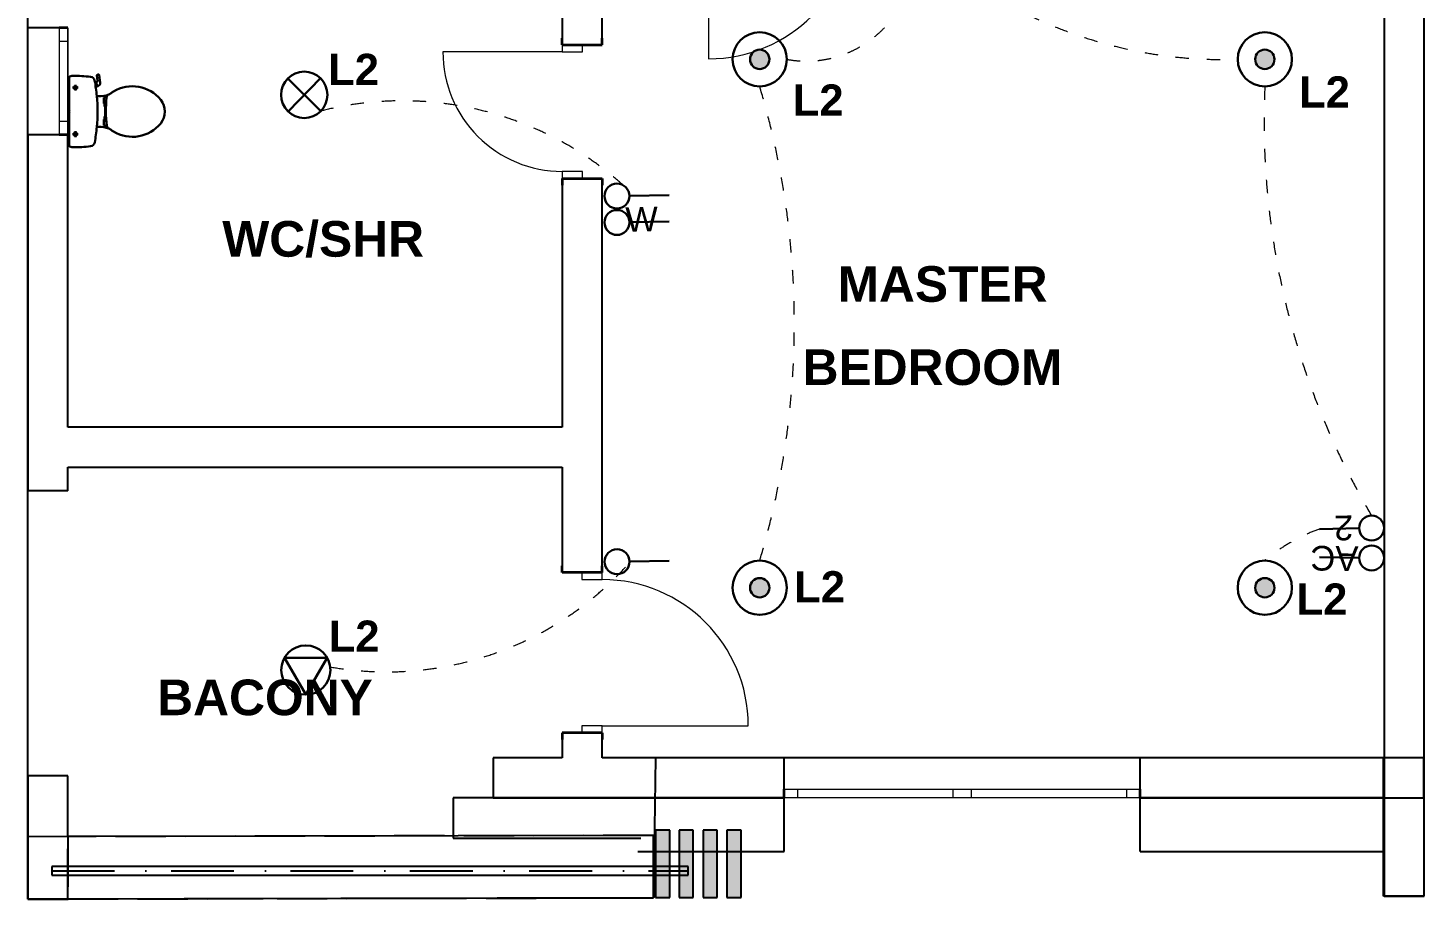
# Model space of a CAD drawing. Header units: inches. Extents: x 23 to 2032867, y 13 to 664695.
# Drawn here: x 157708 to 165548, y 297863 to 302754 of the extents above; entities that cross this region are included whole.
import ezdxf
from ezdxf.enums import TextEntityAlignment as Align

# ---------------------------------------------------------------- set-up
doc = ezdxf.new("R2010")
doc.units = ezdxf.units.IN
doc.header["$MEASUREMENT"] = 0
for name, pattern in [('DASHED1', [1, 0.3, -0.4, 0.3]), ('Dot & Dashed', [670.277762, 352.777767, -176.388884, 0, -141.111112]), ('Hidden Line', [391.222223, 282.222223, -109])]:
    doc.linetypes.add(name, pattern=pattern)
for name, color, linetype, lineweight, true_color in [('Annotation - Text_Pen_No__86', 7, 'Continuous', 20, 0x5555ff), ('ARCHICAD Doors_Pen_No__23', 7, 'Continuous', 20, 0xff6600), ('ARCHICAD Doors_Pen_No__3', 7, 'Continuous', 18, 0xff6600), ('ARCHICAD Windows_Pen_No__23', 7, 'Continuous', 20, 0xff6600), ('ARCHICAD Windows_Pen_No__3', 7, 'Continuous', 18, 0xff6600), ('Structural - Bearing_Pen_No__160', 7, 'Continuous', 20, 0xb4a35c), ('Structural - Bearing_Pen_No__87', 7, 'Continuous', 20, 0x6a6a6a), ('Structural - Bearing_Pen_No__89', 7, 'Continuous', 20, 0x71cebe)]:
    doc.layers.add(name, color=color, linetype=linetype, lineweight=lineweight, true_color=true_color)
for name, color, linetype, lineweight in [('ARCHICAD Doors_Pen_No__27', 7, 'Continuous', 35), ('ARCHICAD Windows_Pen_No__27', 7, 'Continuous', 35), ('Building', 8, 'Continuous', 18), ('Interior - Furniture _Pen_No__16', 124, 'Continuous', 20), ('Structural - Bearing_Pen_No__27', 7, 'Continuous', 35)]:
    doc.layers.add(name, color=color, linetype=linetype, lineweight=lineweight)
doc.layers.add('E-inst', color=3, linetype='Continuous')
doc.layers.add('E-inst.', color=3, linetype='Continuous')
doc.styles.add('GENERATED_STYLE_2', font='arialbd.ttf')
doc.styles.add('NEW', font='swisseb.ttf', dxfattribs={"width": 0.75})
doc.styles.add('ORIG2', font='ORIG2')

msp = doc.modelspace()

# ---------------------------------------------------------------- hatches: boundary and pattern name
at = {"layer": 'E-inst.', "lineweight": 30}
for points in [[(161762.911, 302577.728, -1), (161871.609, 302577.728, -1)], [(164599.322, 302577.728, -1), (164708.021, 302577.728, -1)], [(161762.911, 299611.231, -1), (161871.609, 299611.231, -1)], [(164599.322, 299611.231, -1), (164708.021, 299611.231, -1)]]:
    msp.add_hatch(color=256, dxfattribs=at).paths.add_polyline_path(points)
at = {"layer": 'Structural - Bearing_Pen_No__160', "linetype": 'Continuous', "lineweight": 25}
for points in [[(161232.282, 298250.656), (161232.282, 297871.626), (161312.282, 297871.626), (161312.282, 298250.656)], [(161364.117, 298250.656), (161364.117, 297871.626), (161444.117, 297871.626), (161444.117, 298250.656)], [(161498.868, 298250.656), (161498.868, 297871.626), (161578.868, 297871.626), (161578.868, 298250.656)], [(161633.619, 298250.656), (161633.619, 297871.626), (161713.619, 297871.626), (161713.619, 298250.656)]]:
    msp.add_hatch(color=8, dxfattribs=at).paths.add_polyline_path(points)

# ---------------------------------------------------------------- linework, layer by layer
at = {"color": 8, "linetype": 'Hidden Line'}
for p, q in [((157933.122, 298213.861), (157708.122, 298213.399)), ((157708.122, 298213.399), (157708.122, 297863.398)), ((161220.743, 298220.61), (157933.122, 298213.861)), ((157933.122, 298213.861), (157933.122, 297863.86)), ((157933.122, 297863.398), (157933.122, 298213.861)), ((161221.461, 297870.611), (161220.743, 298220.61)), ((157708.122, 297863.398), (157933.122, 297863.398)), ((157933.122, 297863.86), (161221.461, 297870.611))]:
    msp.add_line(p, q, dxfattribs=at)
at = {"layer": 'ARCHICAD Doors_Pen_No__23', "color": 8, "linetype": 'Continuous'}
for p, q in [((160708.097, 302658.946), (160708.097, 302618.946)), ((160823.097, 302658.946), (160708.097, 302658.946)), ((160708.097, 302618.946), (160823.097, 302618.946)), ((160823.097, 302618.946), (160823.097, 302658.946)), ((160823.097, 301948.946), (160708.097, 301948.946)), ((160708.097, 301948.946), (160708.097, 301908.946)), ((160823.097, 301908.946), (160823.097, 301948.946)), ((160708.097, 301908.946), (160823.097, 301908.946)), ((160818.097, 299696.815), (160818.097, 299656.815)), ((160933.097, 299696.815), (160818.097, 299696.815)), ((160818.097, 299656.815), (160933.097, 299656.815)), ((160933.097, 299656.815), (160933.097, 299696.815)), ((160933.097, 298836.815), (160818.097, 298836.815)), ((160818.097, 298836.815), (160818.097, 298796.815)), ((160818.097, 298796.815), (160933.097, 298796.815)), ((160933.097, 298796.815), (160933.097, 298836.815))]:
    msp.add_line(p, q, dxfattribs=at)
at = {"layer": 'ARCHICAD Doors_Pen_No__27', "color": 8, "linetype": 'Continuous'}
for p, q in [((160708.097, 302658.946), (160708.097, 302695.946)), ((160933.097, 302658.946), (160933.097, 302695.946)), ((160708.097, 302658.946), (160823.097, 302658.946)), ((160823.097, 302658.946), (160933.097, 302658.946)), ((160708.097, 301908.946), (160823.097, 301908.946)), ((160708.097, 301908.946), (160708.097, 301871.946)), ((160823.097, 301908.946), (160933.097, 301908.946)), ((160933.097, 301908.946), (160933.097, 301871.946)), ((160708.097, 299696.815), (160708.097, 299733.815)), ((160933.097, 299696.815), (160933.097, 299733.815)), ((160818.097, 299696.815), (160708.097, 299696.815)), ((160933.097, 299696.815), (160818.097, 299696.815)), ((160818.097, 298796.815), (160708.097, 298796.815)), ((160708.097, 298796.815), (160708.097, 298759.815)), ((160933.097, 298796.815), (160818.097, 298796.815)), ((160933.097, 298796.815), (160933.097, 298759.815))]:
    msp.add_line(p, q, dxfattribs=at)
at = {"layer": 'ARCHICAD Doors_Pen_No__3', "color": 8, "linetype": 'Continuous'}
for p, q in [((161530.445, 303400.801), (161530.445, 302580.801)), ((160708.097, 302618.946), (160038.097, 302618.946)), ((160933.097, 298836.815), (161753.097, 298836.815))]:
    msp.add_line(p, q, dxfattribs=at)
for centre, major_axis, start_param, end_param in [((161530.445, 303400.801), (579.828, 579.828), 3.92699082, 5.49778714), ((160708.097, 302618.946), (473.762, 473.762), 2.35619449, 3.92699082), ((160933.097, 298836.815), (-579.828, 579.828), 3.92699082, 5.49778714)]:
    msp.add_ellipse(centre, major_axis=major_axis, ratio=1, start_param=start_param, end_param=end_param, dxfattribs=at)
at = {"layer": 'ARCHICAD Windows_Pen_No__23', "color": 8, "linetype": 'Continuous'}
for p, q in [((157883.122, 302754.032), (157883.122, 302679.032)), ((157933.122, 302679.032), (157933.122, 302754.032)), ((157883.122, 302679.032), (157933.122, 302679.032)), ((157933.122, 302229.032), (157883.122, 302229.032)), ((157883.122, 302229.032), (157883.122, 302154.032)), ((157933.122, 302154.032), (157933.122, 302229.032)), ((161953.843, 298481.203), (162028.843, 298481.203)), ((162028.843, 298481.203), (162028.843, 298431.203)), ((162903.843, 298431.203), (162903.843, 298481.203)), ((162903.843, 298481.203), (162953.843, 298481.203)), ((162953.843, 298481.203), (163003.843, 298481.203)), ((163003.843, 298481.203), (163003.843, 298431.203)), ((163878.843, 298431.203), (163878.843, 298481.203)), ((163878.843, 298481.203), (163953.843, 298481.203)), ((162028.843, 298431.203), (161953.843, 298431.203)), ((162953.843, 298431.203), (162903.843, 298431.203)), ((163003.843, 298431.203), (162953.843, 298431.203)), ((163953.843, 298431.203), (163878.843, 298431.203))]:
    msp.add_line(p, q, dxfattribs=at)
at = {"layer": 'ARCHICAD Windows_Pen_No__27', "color": 8, "linetype": 'Continuous'}
for p, q in [((157933.122, 302754.032), (157883.122, 302754.032)), ((157933.122, 302154.032), (157883.122, 302154.032)), ((161953.843, 298431.203), (161953.843, 298481.203)), ((163953.843, 298431.203), (163953.843, 298481.203))]:
    msp.add_line(p, q, dxfattribs=at)
at = {"layer": 'ARCHICAD Windows_Pen_No__3', "color": 8, "linetype": 'Continuous'}
for p, q in [((157708.122, 302754.032), (157708.122, 302154.032)), ((157933.122, 302754.032), (157933.122, 302154.032)), ((157883.122, 302679.032), (157883.122, 302229.032)), ((157933.122, 302229.032), (157933.122, 302679.032)), ((163953.843, 298656.203), (161953.843, 298656.203)), ((162028.843, 298481.203), (162903.843, 298481.203)), ((163003.843, 298481.203), (163878.843, 298481.203)), ((163953.843, 298431.203), (161953.843, 298431.203)), ((162903.843, 298431.203), (162028.843, 298431.203)), ((163878.843, 298431.203), (163003.843, 298431.203))]:
    msp.add_line(p, q, dxfattribs=at)
at = {"layer": 'Building', "linetype": 'Continuous', "lineweight": 30, "ltscale": 1000}
for p, q in [((157939.455, 302478.02), (157939.455, 302091.24)), ((158099.052, 302457.436), (158095.363, 302486.541)), ((158098.171, 302490.781), (158103.057, 302492.158)), ((158107.967, 302488.982), (158113.989, 302448.58)), ((158092.927, 302448.832), (158084.963, 302447.155)), ((158088.788, 302423.757), (158100.067, 302426.975)), ((158097.205, 302426.159), (158092.036, 302448.644)), ((158118.979, 302371.033), (158095.195, 302371.033)), ((158134.324, 302363.259), (158134.324, 302329.175)), ((158149.488, 302363.259), (158134.324, 302363.259)), ((158134.324, 302336.967), (158147.347, 302336.967)), ((158134.324, 302329.175), (158146.898, 302329.175)), ((158138.452, 302329.175), (158138.452, 302312.173)), ((158138.452, 302312.173), (158142.192, 302312.173)), ((158142.192, 302257.086), (158142.192, 302312.173)), ((158134.324, 302206), (158134.324, 302240.084)), ((158134.324, 302240.084), (158147.754, 302240.084)), ((158134.324, 302232.292), (158148.354, 302232.292)), ((158138.452, 302240.084), (158138.452, 302257.086)), ((158138.452, 302257.086), (158142.192, 302257.086)), ((158095.195, 302198.226), (158118.979, 302198.226)), ((158151.007, 302206), (158134.324, 302206))]:
    msp.add_line(p, q, dxfattribs=at)
at = {"layer": 'Building', "linetype": 'Continuous', "lineweight": 30, "ltscale": 50}
for p, q in [((157990.392, 302419.435), (157958.648, 302419.435)), ((157974.52, 302435.307), (157974.52, 302403.564)), ((157990.529, 302157.616), (157958.511, 302157.616)), ((157974.52, 302173.625), (157974.52, 302141.607))]:
    msp.add_line(p, q, dxfattribs=at)
at = {"layer": 'Building', "linetype": 'Continuous', "ltscale": 200}
for p, q in [((157933.122, 302278.296), (157945.789, 302290.963)), ((157945.789, 302290.963), (157933.122, 302290.963)), ((157933.122, 302290.963), (157945.789, 302278.296)), ((157945.789, 302278.296), (157933.122, 302278.296))]:
    msp.add_line(p, q, dxfattribs=at)
at = {"layer": 'Building', "linetype": 'Continuous', "lineweight": 30, "ltscale": 50}
for centre in [(157974.52, 302419.435), (157974.52, 302157.616)]:
    msp.add_circle(centre, 9.351, dxfattribs=at)
at = {"layer": 'Building', "linetype": 'Continuous', "lineweight": 30, "ltscale": 1000}
for centre, radius, start, end in [((157960.383, 302451.454), 33.819, 88.9808265, 128.2302081), ((157960.984, 301589.161), 896.106, 83.6508475, 90), ((158057.194, 302453.813), 26.118, 10.7270761, 83.6508475), ((157164.128, 302284.63), 935.068, 5.3019114, 10.7270761), ((158099.228, 302487.031), 3.896, 105.7397884, 187.2238087), ((158104.114, 302488.408), 3.896, 8.4778948, 105.7397884), ((158091.322, 302456.457), 7.792, 281.8886154, 7.22379), ((158094.722, 302445.708), 19.481, 285.9271971, 8.4778948), ((158118.979, 302471.599), 100.566, 270.0000019, 303.8429404), ((158370.27, 302096.834), 350.65, 121.0923054, 123.8429316), ((158294.83, 302221.93), 204.567, 39.1208282, 121.0923054), ((157166.068, 302284.81), 933.119, 354.6980974, 5.3019114), ((158867.363, 302291.553), 721.447, 174.3005444, 186.9358206), ((158164.99, 302361.653), 15.584, 127.7817379, 174.3005444), ((158371.924, 302284.63), 105.195, 320.8791806, 39.1208282), ((157164.128, 302284.63), 935.068, 349.2903908, 354.6980974), ((158118.979, 302097.66), 100.566, 56.1570684, 90), ((158166.666, 302206.315), 15.584, 186.9358105, 232.5800181), ((158370.27, 302472.425), 350.65, 236.1570702, 238.9077103), ((158294.83, 302347.329), 204.567, 238.9077103, 320.8791806), ((157960.383, 302117.805), 33.819, 231.7697938, 271.0191617), ((157960.984, 302980.098), 896.106, 270.0000019, 276.330877), ((158056.876, 302115.788), 26.494, 276.330877, 349.2903908)]:
    msp.add_arc(centre, radius, start, end, dxfattribs=at)
at = {"layer": 'E-inst', "color": 3, "lineweight": 30}
for p, q in [((159167.009, 302469.417), (159352.942, 302287.417)), ((159168.975, 302285.451), (159350.975, 302471.384)), ((161085.45, 301811.758), (161308.004, 301815.973)), ((161085.45, 301663.395), (161308.004, 301667.61)), ((165183.003, 299944.91), (164960.45, 299940.696)), ((161086.273, 299758.777), (161308.827, 299762.991)), ((165182.996, 299779.597), (164960.423, 299782.608))]:
    msp.add_line(p, q, dxfattribs=at)
for centre, radius in [((159259.975, 302378.417), 130.091), ((161015.515, 301810.276), 69.951), ((161015.515, 301661.913), 69.951), ((165252.939, 299946.393), 69.951), ((161016.338, 299757.294), 69.951), ((165252.939, 299778.492), 69.951)]:
    msp.add_circle(centre, radius, dxfattribs=at)
at = {"layer": 'E-inst.', "lineweight": 30}
for p, q in [((159268.388, 299011.316), (159148.943, 299218.263)), ((159148.943, 299218.263), (159387.833, 299218.263)), ((159387.833, 299218.263), (159268.388, 299011.316))]:
    msp.add_line(p, q, dxfattribs=at)
for centre, radius in [((161817.26, 302577.728), 152.207), ((164653.672, 302577.728), 152.207), ((161817.26, 302577.728), 54.349), ((164653.672, 302577.728), 54.349), ((161817.26, 299611.231), 152.207), ((164653.672, 299611.231), 152.207), ((161817.26, 299611.231), 54.349), ((164653.672, 299611.231), 54.349), ((159268.388, 299149.26), 137.944)]:
    msp.add_circle(centre, radius, dxfattribs=at)
at = {"layer": 'E-inst.', "color": 6, "linetype": 'DASHED1', "lineweight": 20, "ltscale": 250}
for centre, radius, start, end in [((164422.823, 305103.873), 2527.369, 228.1636479, 271.7831009), ((162078.658, 303175.188), 607.355, 259.642975, 347.1040574), ((157363.151, 301094.48), 4648.737, 343.3620354, 16.6379646), ((169006.247, 302229.075), 4357.006, 177.4158034, 210.5211163), ((159810.826, 300484.783), 1859.879, 48.1416454, 104.2522024), ((165289.618, 299016.911), 980.678, 109.6122854, 130.4267809), ((159722.736, 300962.712), 1823.684, 259.9727191, 318.3791292)]:
    msp.add_arc(centre, radius, start, end, dxfattribs=at)
at = {"layer": 'Interior - Furniture _Pen_No__16', "color": 8, "linetype": 'Continuous', "lineweight": 25}
for p, q in [((157841.72, 298047.071), (157841.72, 297997.071)), ((161415.567, 298047.071), (157841.72, 298047.071)), ((157841.72, 297997.071), (161415.567, 297997.071)), ((161415.567, 297997.071), (161415.567, 298047.071))]:
    msp.add_line(p, q, dxfattribs=at)
at = {"layer": 'Interior - Furniture _Pen_No__16', "color": 8, "linetype": 'Dot & Dashed', "lineweight": 25}
msp.add_line((157841.72, 298022.071), (161415.567, 298022.071), dxfattribs=at)
at = {"layer": 'Structural - Bearing_Pen_No__27', "color": 8, "linetype": 'Continuous', "lineweight": 25}
for p, q in [((165547.889, 297879.574), (165547.889, 304928.677)), ((160708.097, 303290.801), (160708.097, 302658.946)), ((160933.097, 302658.946), (160933.097, 303290.801)), ((165322.889, 303290.801), (165322.889, 297879.574)), ((157883.122, 302754.032), (157708.122, 302754.032)), ((157933.122, 302754.032), (157883.122, 302754.032)), ((160708.097, 302658.946), (160708.097, 302695.946)), ((160933.097, 302658.946), (160933.097, 302695.946)), ((160708.097, 302658.946), (160823.097, 302658.946)), ((160823.097, 302658.946), (160933.097, 302658.946)), ((157883.122, 302154.032), (157708.122, 302154.032)), ((157708.122, 302154.032), (157708.122, 300513.158)), ((157933.122, 302154.032), (157883.122, 302154.032)), ((157933.122, 300513.158), (157933.122, 302154.032)), ((160708.097, 301908.946), (160708.097, 301871.946)), ((160708.097, 301908.946), (160823.097, 301908.946)), ((160708.097, 301908.946), (160708.097, 300513.158)), ((160823.097, 301908.946), (160933.097, 301908.946)), ((160933.097, 301908.946), (160933.097, 301871.946)), ((160933.097, 299696.815), (160933.097, 301908.946)), ((157708.122, 300513.158), (157708.122, 300288.158)), ((160708.097, 300513.158), (157933.122, 300513.158)), ((157708.122, 300288.158), (157708.122, 300155.793)), ((157933.122, 300155.793), (157933.122, 300288.158)), ((157933.122, 300288.158), (160708.097, 300288.158)), ((160708.097, 300288.158), (160708.097, 299696.815)), ((157933.122, 300155.793), (157708.122, 300155.793)), ((160708.097, 299696.815), (160708.097, 299733.815)), ((160933.097, 299696.815), (160933.097, 299733.815)), ((160818.097, 299696.815), (160708.097, 299696.815)), ((160933.097, 299696.815), (160818.097, 299696.815)), ((160708.097, 298796.815), (160708.097, 298759.815)), ((160818.097, 298796.815), (160708.097, 298796.815)), ((160708.097, 298796.815), (160708.097, 298656.203)), ((160933.097, 298796.815), (160818.097, 298796.815)), ((160933.097, 298796.815), (160933.097, 298759.815)), ((160933.097, 298656.203), (160933.097, 298796.815)), ((160320.704, 298656.203), (160320.704, 298431.203)), ((160708.097, 298656.203), (160320.704, 298656.203)), ((161953.843, 298656.203), (160933.097, 298656.203)), ((161953.843, 298481.203), (161953.843, 298656.203)), ((163953.843, 298481.203), (163953.843, 298656.203)), ((165545.872, 298656.203), (163953.843, 298656.203)), ((165545.872, 298431.203), (165545.872, 298656.203)), ((157933.122, 298555.793), (157708.122, 298555.793)), ((157708.122, 298555.793), (157708.122, 297863.398)), ((157933.122, 298213.861), (157933.122, 298555.793)), ((161953.843, 298431.203), (161953.843, 298481.203)), ((163953.843, 298431.203), (163953.843, 298481.203)), ((160095.704, 298431.203), (160095.704, 298206.203)), ((161150.014, 298431.203), (160095.704, 298431.203)), ((160320.704, 298431.203), (161953.843, 298431.203)), ((161953.843, 298431.203), (161132.974, 298431.203)), ((161953.843, 298131.203), (161953.843, 298431.203)), ((163953.843, 298131.203), (163953.843, 298431.203)), ((163953.843, 298431.203), (165545.872, 298431.203)), ((165320.872, 298431.203), (163953.843, 298431.203)), ((161312.282, 298250.656), (161232.282, 298250.656)), ((161232.282, 298250.656), (161232.282, 297871.626)), ((161312.282, 297871.626), (161312.282, 298250.656)), ((161444.117, 298250.656), (161364.117, 298250.656)), ((161364.117, 298250.656), (161364.117, 297871.626)), ((161444.117, 297871.626), (161444.117, 298250.656)), ((161578.868, 298250.656), (161498.868, 298250.656)), ((161498.868, 298250.656), (161498.868, 297871.626)), ((161578.868, 297871.626), (161578.868, 298250.656)), ((161713.619, 298250.656), (161633.619, 298250.656)), ((161633.619, 298250.656), (161633.619, 297871.626)), ((161713.619, 297871.626), (161713.619, 298250.656)), ((160095.704, 298206.203), (161150.014, 298206.203)), ((161132.974, 298131.203), (161953.843, 298131.203)), ((163953.843, 298131.203), (165320.872, 298131.203)), ((157708.122, 297863.398), (157933.122, 297863.398)), ((161232.282, 297871.626), (161312.282, 297871.626)), ((161364.117, 297871.626), (161444.117, 297871.626)), ((161498.868, 297871.626), (161578.868, 297871.626)), ((161633.619, 297871.626), (161713.619, 297871.626)), ((165322.889, 297879.574), (165547.889, 297879.574))]:
    msp.add_line(p, q, dxfattribs=at)
at = {"layer": 'Structural - Bearing_Pen_No__87', "color": 8, "linetype": 'Continuous', "lineweight": 25}
for p, q in [((157933.122, 298213.861), (157708.122, 298213.399)), ((161220.743, 298220.61), (157933.122, 298213.861)), ((161221.461, 297870.611), (161220.743, 298220.61)), ((157933.122, 297863.86), (161221.461, 297870.611))]:
    msp.add_line(p, q, dxfattribs=at)
msp.add_point((157933.122, 297863.398), dxfattribs=at)
at = {"layer": 'Structural - Bearing_Pen_No__89', "color": 8, "linetype": 'Continuous', "lineweight": 25}
for p, q in [((165547.889, 310881.203), (165545.872, 297879.574)), ((157708.122, 297863.398), (157708.122, 303138.828)), ((161232.282, 298656.203), (161221.461, 297870.611)), ((165320.872, 298656.203), (161232.282, 298656.203)), ((165320.872, 297879.574), (165320.872, 298656.203)), ((161221.461, 297870.611), (157708.122, 297863.398)), ((165545.872, 297879.574), (165320.872, 297879.574))]:
    msp.add_line(p, q, dxfattribs=at)

# ---------------------------------------------------------------- texts
at = {"layer": 'Annotation - Text_Pen_No__86', "color": 8, "linetype": 'Hidden Line', "lineweight": 25, "style": 'GENERATED_STYLE_2'}
for s, p in [('WC/SHR', (158799.497, 301469.76)), ('MASTER', (162254.385, 301216.481)), ('BEDROOM', (162058.034, 300749.35)), ('BACONY', (158434.035, 298895.615))]:
    msp.add_text(s, height=200, dxfattribs=at).set_placement(p)
at = {"layer": 'E-inst', "color": 7, "lineweight": 30, "style": 'NEW'}
for p in [(159536.7, 302522.591, -1168.161), (164988.595, 302395.975, -1168.161), (162145.561, 302350.606, -1168.161), (162153.797, 299617.962, -1168.161), (164974.624, 299548.943, -1168.161), (159539.806, 299340.697, -1168.161)]:
    msp.add_text('L2', height=175, rotation=360, dxfattribs=at).set_placement(p, align=Align.MIDDLE)
at = {"layer": 'E-inst', "color": 7, "lineweight": 30, "char_height": 138.74777, "width": 5827.10721, "style": 'ORIG2'}
for s, insert, attachment_point, rotation in [('{\\fArial|b0|i0|c0|p34;W}', (161244.428, 301751.255, 13888.51), 3, 1.2145695), ('{\\fArial|b0|i0|c0|p34;2}', (165043.904, 299876.472, 13888.51), 3, 181.2145695), ('{\\fArial|b0|i0|c0|p34;AC}', (165177.826, 299704.379, 13888.51), 1, 179.0952282)]:
    msp.add_mtext(s, dxfattribs=dict(at, insert=insert, attachment_point=attachment_point, rotation=rotation))

doc.saveas('drawing.dxf')
